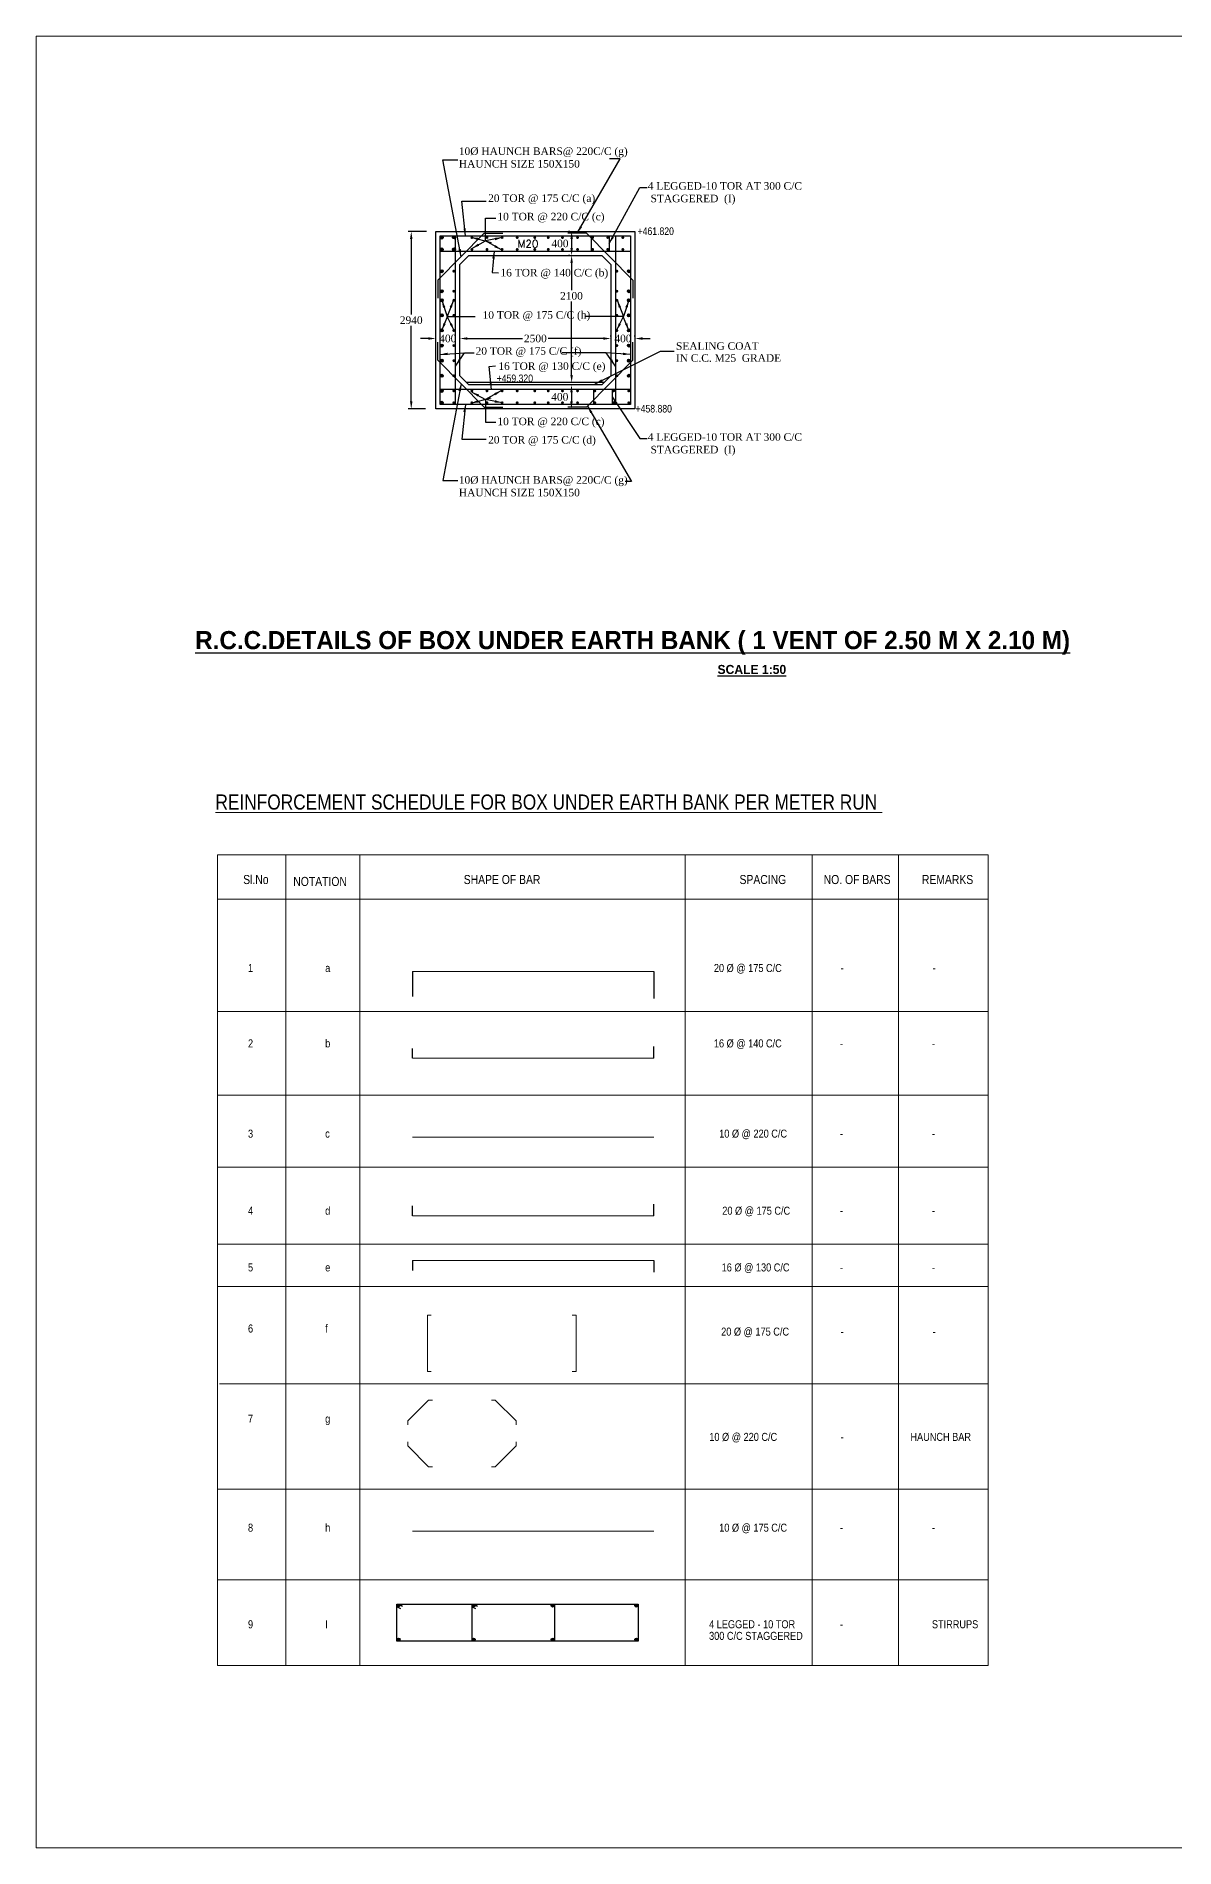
# Model space of a CAD drawing. Header units: millimetres. Extents: x 80 to 10631, y -653 to 2573.
# Drawn here: x 5573 to 5950, y -653 to -53 of the extents above; entities that cross this region are included whole.
import ezdxf
from ezdxf.enums import TextEntityAlignment as Align

# ---------------------------------------------------------------- set-up
doc = ezdxf.new("R2010")
doc.units = ezdxf.units.MM
for name, color, linetype in [('border', 7, 'Continuous'), ('DIM', 3, 'Continuous'), ('STEEL', 5, 'Continuous'), ('TEXT_GENERAL', 4, 'Continuous'), ('TEXT_NAME', 5, 'Continuous'), ('TEXT_STEEL', 7, 'Continuous')]:
    doc.layers.add(name, color=color, linetype=linetype)
doc.styles.add('ARIAL NARROW', font='ARIALN.TTF')
doc.styles.add('CITYBLUEPR', font='cityb___.ttf')
doc.styles.add('ROMANS', font='romans.shx', dxfattribs={"height": 2.5})
doc.styles.get("Standard").update_dxf_attribs({"font": 'times.ttf', "height": 2.5})
doc.styles.add('TNR_2.5', font='times.ttf', dxfattribs={"height": 2.5})
doc.dimstyles.new('STYLE_ESH', dxfattribs={"dimtxt": 2.5, "dimasz": 2.5, "dimexe": 1, "dimexo": 0.625, "dimtad": 0, "dimtih": 1, "dimtoh": 1, "dimdec": 0, "dimlfac": 100, "dimzin": 9, "dimdsep": 46, "dimtxsty": 'TNR_2.5', "dimcen": 2.5, "dimadec": 0, "dimazin": 2, "dimtfac": 1, "dimtdec": 0, "dimtofl": 0, "dimtmove": 2, "dimatfit": 3, "dimfxl": 1, "dimarcsym": 0})

# ---------------------------------------------------------------- blocks, each defined once
blk = doc.blocks.new('*D190')
at = {"color": 0, "lineweight": -2, "transparency": 16777216}
for p, q in [((5713.55, -152.4), (5713.55, -152.02)), ((5716.05, -153.02), (5734.34, -153.02)), ((5761.05, -153.02), (5742.76, -153.02)), ((5763.55, -152.4), (5763.55, -152.02))]:
    blk.add_line(p, q, dxfattribs=at)
at = {"color": 0, "transparency": 16777216}
for points in [[(5716.05, -152.6), (5716.05, -153.44), (5713.55, -153.02)], [(5761.05, -152.6), (5761.05, -153.44), (5763.55, -153.02)]]:
    blk.add_solid(points, dxfattribs=at)
at = {"layer": 'Defpoints', "color": 0, "transparency": 16777216}
for p in [(5713.55, -153.02), (5763.55, -153.02), (5763.55, -153.02)]:
    blk.add_point(p, dxfattribs=at)
at = {"color": 0, "transparency": 16777216, "insert": (5738.55, -153.02), "char_height": 2.5, "attachment_point": 5, "style": 'TNR_2.5'}
blk.add_mtext('2500', dxfattribs=at)
blk = doc.blocks.new('*D191')
at = {"color": 0, "lineweight": -2, "transparency": 16777216}
for p, q in [((5703.05, -153.02), (5700.55, -153.02)), ((5705.55, -152.4), (5705.55, -152.02)), ((5713.55, -152.4), (5713.55, -152.02)), ((5716.05, -153.02), (5718.55, -153.02))]:
    blk.add_line(p, q, dxfattribs=at)
at = {"color": 0, "transparency": 16777216}
for points in [[(5703.05, -152.6), (5703.05, -153.44), (5705.55, -153.02)], [(5716.05, -152.6), (5716.05, -153.44), (5713.55, -153.02)]]:
    blk.add_solid(points, dxfattribs=at)
at = {"layer": 'Defpoints', "color": 0, "transparency": 16777216}
for p in [(5705.55, -153.02), (5705.55, -153.02), (5713.55, -153.02)]:
    blk.add_point(p, dxfattribs=at)
at = {"color": 0, "transparency": 16777216, "insert": (5709.55, -153.02), "char_height": 2.5, "attachment_point": 5, "style": 'TNR_2.5'}
blk.add_mtext('400', dxfattribs=at)
blk = doc.blocks.new('*D192')
at = {"color": 0, "lineweight": -2, "transparency": 16777216}
for p, q in [((5702.52, -117.55), (5696.44, -117.55)), ((5697.44, -120.05), (5697.44, -145.05)), ((5697.44, -173.85), (5697.44, -148.85)), ((5702.16, -176.35), (5696.44, -176.35))]:
    blk.add_line(p, q, dxfattribs=at)
at = {"color": 0, "transparency": 16777216}
for points in [[(5697.03, -120.05), (5697.86, -120.05), (5697.44, -117.55)], [(5697.03, -173.85), (5697.86, -173.85), (5697.44, -176.35)]]:
    blk.add_solid(points, dxfattribs=at)
at = {"layer": 'Defpoints', "color": 0, "transparency": 16777216}
for p in [(5703.15, -117.55), (5697.44, -176.35), (5702.79, -176.35)]:
    blk.add_point(p, dxfattribs=at)
at = {"color": 0, "transparency": 16777216, "insert": (5697.44, -146.95), "char_height": 2.5, "attachment_point": 5, "style": 'TNR_2.5'}
blk.add_mtext('2940', dxfattribs=at)
blk = doc.blocks.new('*D193')
at = {"color": 0, "lineweight": -2, "transparency": 16777216}
for p, q in [((5749.94, -125.55), (5749.57, -125.55)), ((5750.57, -128.05), (5750.57, -137.01)), ((5750.57, -165.05), (5750.57, -140.8)), ((5749.94, -167.55), (5749.57, -167.55))]:
    blk.add_line(p, q, dxfattribs=at)
at = {"color": 0, "transparency": 16777216}
for points in [[(5750.15, -128.05), (5750.98, -128.05), (5750.57, -125.55)], [(5750.15, -165.05), (5750.98, -165.05), (5750.57, -167.55)]]:
    blk.add_solid(points, dxfattribs=at)
at = {"layer": 'Defpoints', "color": 0, "transparency": 16777216}
for p in [(5750.57, -125.55), (5750.57, -167.55), (5750.57, -167.55)]:
    blk.add_point(p, dxfattribs=at)
at = {"color": 0, "transparency": 16777216, "insert": (5750.51, -138.9), "char_height": 2.5, "attachment_point": 5, "style": 'TNR_2.5'}
blk.add_mtext('2100', dxfattribs=at)
blk = doc.blocks.new('*D194')
at = {"color": 0, "lineweight": -2, "transparency": 16777216}
for p, q in [((5749.88, -168.35), (5749.51, -168.35)), ((5750.51, -170.85), (5750.51, -173.85)), ((5749.88, -176.35), (5749.51, -176.35))]:
    blk.add_line(p, q, dxfattribs=at)
at = {"color": 0, "transparency": 16777216}
for points in [[(5750.09, -170.85), (5750.93, -170.85), (5750.51, -168.35)], [(5750.09, -173.85), (5750.93, -173.85), (5750.51, -176.35)]]:
    blk.add_solid(points, dxfattribs=at)
at = {"layer": 'Defpoints', "color": 0, "transparency": 16777216}
for p in [(5750.51, -168.35), (5750.51, -176.35), (5750.51, -176.35)]:
    blk.add_point(p, dxfattribs=at)
at = {"color": 0, "transparency": 16777216, "insert": (5746.65, -172.35), "char_height": 2.5, "attachment_point": 5, "style": 'TNR_2.5'}
blk.add_mtext('400', dxfattribs=at)
blk = doc.blocks.new('*D195')
at = {"color": 0, "lineweight": -2, "transparency": 16777216}
for p, q in [((5761.05, -153.02), (5758.55, -153.02)), ((5763.55, -152.4), (5763.55, -152.02)), ((5771.55, -152.4), (5771.55, -152.02)), ((5774.05, -153.02), (5776.55, -153.02))]:
    blk.add_line(p, q, dxfattribs=at)
at = {"color": 0, "transparency": 16777216}
for points in [[(5761.05, -152.6), (5761.05, -153.44), (5763.55, -153.02)], [(5774.05, -152.6), (5774.05, -153.44), (5771.55, -153.02)]]:
    blk.add_solid(points, dxfattribs=at)
at = {"layer": 'Defpoints', "color": 0, "transparency": 16777216}
for p in [(5763.55, -153.02), (5771.55, -153.02), (5771.55, -153.02)]:
    blk.add_point(p, dxfattribs=at)
at = {"color": 0, "transparency": 16777216, "insert": (5767.55, -153.02), "char_height": 2.5, "attachment_point": 5, "style": 'TNR_2.5'}
blk.add_mtext('400', dxfattribs=at)
blk = doc.blocks.new('*D196')
at = {"color": 0, "lineweight": -2, "transparency": 16777216}
for p, q in [((5749.94, -117.55), (5749.57, -117.55)), ((5749.94, -125.55), (5749.57, -125.55)), ((5750.57, -120.05), (5750.57, -123.05))]:
    blk.add_line(p, q, dxfattribs=at)
at = {"color": 0, "transparency": 16777216}
for points in [[(5750.15, -120.05), (5750.98, -120.05), (5750.57, -117.55)], [(5750.15, -123.05), (5750.98, -123.05), (5750.57, -125.55)]]:
    blk.add_solid(points, dxfattribs=at)
at = {"layer": 'Defpoints', "color": 0, "transparency": 16777216}
for p in [(5750.57, -117.55), (5750.57, -125.55), (5750.57, -125.55)]:
    blk.add_point(p, dxfattribs=at)
at = {"color": 0, "transparency": 16777216, "insert": (5746.71, -121.55), "char_height": 2.5, "attachment_point": 5, "style": 'TNR_2.5'}
blk.add_mtext('400', dxfattribs=at)

msp = doc.modelspace()

# ---------------------------------------------------------------- hatches: boundary and pattern name
for points in [[(5707.028, -119.553, 1), (5708.028, -119.553, 1)], [(5707.028, -119.553, 1), (5708.028, -119.553, 1)], [(5711.052, -119.553, 1), (5712.052, -119.553, 1)], [(5711.115, -119.512, 1), (5712.115, -119.512, 1)], [(5717.028, -119.553, 1), (5718.028, -119.553, 1)], [(5722.028, -119.553, 1), (5723.028, -119.553, 1)], [(5727.028, -119.553, 1), (5728.028, -119.553, 1)], [(5732.028, -119.553, 1), (5733.028, -119.553, 1)], [(5737.856, -119.553, 1), (5738.856, -119.553, 1)], [(5742.315, -119.553, 1), (5743.315, -119.553, 1)], [(5747.028, -119.553, 1), (5748.028, -119.553, 1)], [(5752.028, -119.553, 1), (5753.028, -119.553, 1)], [(5757.028, -119.553, 1), (5758.028, -119.553, 1)], [(5762.028, -119.553, 1), (5763.028, -119.553, 1)], [(5767.028, -119.553, 1), (5768.028, -119.553, 1)], [(5707.031, -123.503, 1), (5708.031, -123.503, 1)], [(5707.031, -123.503, 1), (5708.031, -123.503, 1)], [(5711.055, -123.503, 1), (5712.055, -123.503, 1)], [(5711.118, -123.462, 1), (5712.118, -123.462, 1)], [(5717.031, -123.503, 1), (5718.031, -123.503, 1)], [(5722.031, -123.503, 1), (5723.031, -123.503, 1)], [(5727.031, -123.503, 1), (5728.031, -123.503, 1)], [(5732.031, -123.503, 1), (5733.031, -123.503, 1)], [(5737.859, -123.503, 1), (5738.859, -123.503, 1)], [(5742.318, -123.503, 1), (5743.318, -123.503, 1)], [(5747.031, -123.503, 1), (5748.031, -123.503, 1)], [(5752.031, -123.503, 1), (5753.031, -123.503, 1)], [(5757.031, -123.503, 1), (5758.031, -123.503, 1)], [(5762.031, -123.503, 1), (5763.031, -123.503, 1)], [(5767.031, -123.503, 1), (5768.031, -123.503, 1)], [(5707.028, -130.713, 1), (5708.028, -130.713, 1)], [(5711.052, -130.713, 1), (5712.052, -130.713, 1)], [(5766.042, -130.713, -1), (5765.042, -130.713, -1)], [(5770.066, -130.713, -1), (5769.066, -130.713, -1)], [(5707.028, -137.353, 1), (5708.028, -137.353, 1)], [(5711.052, -137.353, 1), (5712.052, -137.353, 1)], [(5766.042, -137.353, -1), (5765.042, -137.353, -1)], [(5770.066, -137.353, -1), (5769.066, -137.353, -1)], [(5707.028, -140.353, 1), (5708.028, -140.353, 1)], [(5711.052, -140.353, 1), (5712.052, -140.353, 1)], [(5766.042, -140.353, -1), (5765.042, -140.353, -1)], [(5770.066, -140.353, -1), (5769.066, -140.353, -1)], [(5707.028, -145.353, 1), (5708.028, -145.353, 1)], [(5707.028, -150.353, 1), (5708.028, -150.353, 1)], [(5711.052, -145.353, 1), (5712.052, -145.353, 1)], [(5711.052, -150.353, 1), (5712.052, -150.353, 1)], [(5766.042, -145.353, -1), (5765.042, -145.353, -1)], [(5766.042, -150.353, -1), (5765.042, -150.353, -1)], [(5770.066, -145.353, -1), (5769.066, -145.353, -1)], [(5770.066, -150.353, -1), (5769.066, -150.353, -1)], [(5707.028, -155.353, 1), (5708.028, -155.353, 1)], [(5711.052, -155.353, 1), (5712.052, -155.353, 1)], [(5766.042, -155.353, -1), (5765.042, -155.353, -1)], [(5770.066, -155.353, -1), (5769.066, -155.353, -1)], [(5707.028, -160.353, 1), (5708.028, -160.353, 1)], [(5711.052, -160.353, 1), (5712.052, -160.353, 1)], [(5766.042, -160.353, -1), (5765.042, -160.353, -1)], [(5770.066, -160.353, -1), (5769.066, -160.353, -1)], [(5707.028, -165.353, 1), (5708.028, -165.353, 1)], [(5711.052, -165.353, 1), (5712.052, -165.353, 1)], [(5766.042, -165.353, -1), (5765.042, -165.353, -1)], [(5770.066, -165.353, -1), (5769.066, -165.353, -1)], [(5707.028, -170.353, 1), (5708.028, -170.353, 1)], [(5707.031, -174.303, 1), (5708.031, -174.303, 1)], [(5711.052, -170.353, 1), (5712.052, -170.353, 1)], [(5711.055, -174.303, 1), (5712.055, -174.303, 1)], [(5717.028, -170.353, 1), (5718.028, -170.353, 1)], [(5717.031, -174.303, 1), (5718.031, -174.303, 1)], [(5722.028, -170.353, 1), (5723.028, -170.353, 1)], [(5722.031, -174.303, 1), (5723.031, -174.303, 1)], [(5727.028, -170.353, 1), (5728.028, -170.353, 1)], [(5727.031, -174.303, 1), (5728.031, -174.303, 1)], [(5732.028, -170.353, 1), (5733.028, -170.353, 1)], [(5732.031, -174.303, 1), (5733.031, -174.303, 1)], [(5737.856, -170.353, 1), (5738.856, -170.353, 1)], [(5737.859, -174.303, 1), (5738.859, -174.303, 1)], [(5742.315, -170.353, 1), (5743.315, -170.353, 1)], [(5742.318, -174.303, 1), (5743.318, -174.303, 1)], [(5747.028, -170.353, 1), (5748.028, -170.353, 1)], [(5747.028, -170.353, 1), (5748.028, -170.353, 1)], [(5747.031, -174.303, 1), (5748.031, -174.303, 1)], [(5747.031, -174.303, 1), (5748.031, -174.303, 1)], [(5752.028, -170.353, 1), (5753.028, -170.353, 1)], [(5752.031, -174.303, 1), (5753.031, -174.303, 1)], [(5757.742, -170.353, 1), (5758.742, -170.353, 1)], [(5757.744, -174.303, 1), (5758.744, -174.303, 1)], [(5763.982, -170.353, 1), (5764.982, -170.353, 1)], [(5763.985, -174.303, 1), (5764.985, -174.303, 1)], [(5768.982, -170.353, 1), (5769.982, -170.353, 1)], [(5768.985, -174.303, 1), (5769.985, -174.303, 1)], [(5692.696, -572.675, 1), (5693.696, -572.675, 1)], [(5717.574, -572.675, 1), (5718.574, -572.675, 1)], [(5743.774, -572.675, 1), (5744.774, -572.675, 1)], [(5771.488, -572.675, 1), (5772.488, -572.675, 1)], [(5692.726, -583.92, 1), (5693.726, -583.92, 1)], [(5717.604, -583.92, 1), (5718.604, -583.92, 1)], [(5743.804, -583.92, 1), (5744.804, -583.92, 1)], [(5771.518, -583.92, 1), (5772.518, -583.92, 1)]]:
    msp.add_hatch(color=256).paths.add_polyline_path(points)

# ---------------------------------------------------------------- linework, layer by layer
for p, q in [((5722.013, -113.206), (5725.494, -113.206)), ((5722.013, -120.714), (5722.013, -113.206)), ((5705.547, -117.548), (5738.547, -117.548)), ((5705.547, -146.548), (5705.547, -117.548)), ((5706.203, -133.675), (5721.644, -118.141)), ((5707.047, -119.048), (5738.547, -119.048)), ((5707.047, -146.548), (5707.047, -119.048)), ((5712.047, -146.548), (5712.047, -119.048)), ((5721.644, -118.141), (5727.748, -118.141)), ((5738.547, -117.548), (5771.547, -117.548)), ((5738.547, -119.048), (5770.047, -119.048)), ((5755.45, -118.141), (5749.346, -118.141)), ((5770.891, -133.675), (5755.45, -118.141)), ((5756.99, -119.048), (5756.99, -124.048)), ((5763.032, -119.048), (5763.032, -124.048)), ((5765.047, -119.048), (5765.047, -146.548)), ((5770.047, -119.048), (5770.047, -146.548)), ((5771.547, -117.548), (5771.547, -146.548)), ((5707.047, -124.048), (5738.547, -124.048)), ((5713.547, -128.548), (5716.547, -125.548)), ((5716.547, -125.548), (5738.547, -125.548)), ((5738.547, -124.048), (5770.047, -124.048)), ((5738.547, -125.548), (5760.547, -125.548)), ((5760.547, -125.548), (5763.547, -128.548)), ((5763.471, -124.048), (5763.471, -124.048)), ((5763.471, -124.048), (5763.471, -124.048)), ((5713.547, -146.548), (5713.547, -128.548)), ((5763.547, -128.548), (5763.547, -146.548)), ((5706.203, -133.675), (5706.203, -139.675)), ((5770.891, -133.675), (5770.891, -139.675)), ((5705.547, -176.348), (5705.547, -146.548)), ((5707.047, -174.848), (5707.047, -146.548)), ((5709.389, -145.675), (5718.575, -145.675)), ((5712.047, -174.848), (5712.047, -146.548)), ((5713.547, -165.348), (5713.547, -146.548)), ((5767.705, -145.675), (5755.18, -145.675)), ((5763.547, -146.548), (5763.547, -165.348)), ((5765.047, -146.548), (5765.047, -174.848)), ((5770.047, -146.548), (5770.047, -174.848)), ((5771.547, -146.548), (5771.547, -176.348)), ((5706.203, -160.221), (5706.203, -154.221)), ((5770.891, -160.221), (5770.891, -154.221)), ((5706.203, -160.221), (5721.644, -175.755)), ((5770.891, -160.221), (5755.45, -175.755)), ((5713.547, -165.348), (5716.547, -168.348)), ((5738.547, -167.548), (5715.747, -167.548)), ((5761.347, -167.548), (5738.547, -167.548)), ((5760.547, -168.348), (5763.547, -165.348)), ((5738.547, -169.848), (5707.047, -169.848)), ((5738.547, -168.348), (5716.547, -168.348)), ((5722.013, -173.181), (5722.013, -180.69)), ((5760.547, -168.348), (5738.547, -168.348)), ((5770.047, -169.848), (5738.547, -169.848)), ((5757.766, -169.848), (5757.766, -174.848)), ((5763.998, -169.848), (5763.998, -174.848)), ((5738.547, -176.348), (5705.547, -176.348)), ((5738.547, -174.848), (5707.047, -174.848)), ((5721.644, -175.755), (5727.748, -175.755)), ((5770.047, -174.848), (5738.547, -174.848)), ((5771.547, -176.348), (5738.547, -176.348)), ((5755.45, -175.755), (5749.346, -175.755)), ((5722.013, -180.69), (5725.494, -180.69)), ((5697.806, -362.693), (5697.806, -370.953)), ((5777.756, -362.693), (5777.756, -371.558)), ((5697.806, -391.414), (5697.806, -388.153)), ((5777.756, -391.414), (5777.756, -387.549)), ((5697.806, -443.549), (5697.806, -440.288)), ((5777.756, -443.549), (5777.756, -439.684)), ((5697.806, -458.385), (5697.806, -461.645)), ((5777.756, -458.385), (5777.756, -462.25)), ((5692.759, -573.057), (5693.839, -573.691)), ((5693.439, -572.203), (5694.519, -572.836)), ((5717.593, -584.508), (5717.593, -572.198)), ((5717.636, -573.057), (5718.717, -573.691)), ((5718.317, -572.203), (5719.397, -572.836)), ((5744.864, -572.198), (5744.864, -584.508))]:
    msp.add_line(p, q)
msp.add_lwpolyline([(5692.715, -572.198), (5772.585, -572.198), (5772.585, -584.508), (5692.715, -584.508)], close=True)
for centre in [(5707.528, -119.553), (5707.528, -119.553), (5711.615, -119.512), (5707.531, -123.503), (5707.531, -123.503), (5711.618, -123.462), (5707.528, -130.713), (5769.566, -130.713), (5707.528, -137.353), (5769.566, -137.353), (5707.528, -140.353), (5769.566, -140.353), (5707.528, -145.353), (5707.528, -150.353), (5769.566, -145.353), (5769.566, -150.353), (5707.528, -155.353), (5769.566, -155.353), (5707.528, -160.353), (5769.566, -160.353), (5707.528, -165.353), (5769.566, -165.353), (5707.528, -170.353), (5707.531, -174.303), (5693.196, -572.675), (5718.074, -572.675), (5744.274, -572.675), (5771.988, -572.675), (5693.226, -583.92), (5718.104, -583.92), (5744.304, -583.92), (5772.018, -583.92)]:
    msp.add_circle(centre, 0.5)
at = {"layer": 'border', "lineweight": 5}
for p, q in [((5573.232, -52.893), (5573.232, -652.893)), ((6433.232, -52.893), (5573.232, -52.893)), ((5573.232, -652.893), (6433.232, -652.893))]:
    msp.add_line(p, q, dxfattribs=at)
at = {"layer": 'DIM', "color": 0, "lineweight": 5}
for p, q in [((5697.806, -362.693), (5777.756, -362.693)), ((5697.806, -391.414), (5777.756, -391.414)), ((5697.806, -391.414), (5777.756, -391.414)), ((5697.806, -417.516), (5777.756, -417.516)), ((5697.806, -443.549), (5777.756, -443.549)), ((5697.806, -443.549), (5777.756, -443.549)), ((5697.806, -458.385), (5777.756, -458.385)), ((5702.797, -476.448), (5702.797, -495.148)), ((5702.797, -476.448), (5704.047, -476.448)), ((5752.036, -476.448), (5750.786, -476.448)), ((5752.036, -476.448), (5752.036, -495.148)), ((5702.797, -495.148), (5704.047, -495.148)), ((5752.036, -495.148), (5750.786, -495.148)), ((5696.259, -511.541), (5703.209, -504.591)), ((5703.209, -504.591), (5704.459, -504.591)), ((5725.248, -504.591), (5723.998, -504.591)), ((5732.198, -511.541), (5725.248, -504.591)), ((5696.259, -511.541), (5696.259, -512.791)), ((5732.198, -511.541), (5732.198, -512.791)), ((5696.259, -519.731), (5696.259, -518.481)), ((5696.259, -519.731), (5703.209, -526.681)), ((5732.198, -519.731), (5725.248, -526.681)), ((5732.198, -519.731), (5732.198, -518.481)), ((5703.209, -526.681), (5704.459, -526.681)), ((5725.248, -526.681), (5723.998, -526.681)), ((5697.806, -548.034), (5777.756, -548.034))]:
    msp.add_line(p, q, dxfattribs=at)
at = {"layer": 'STEEL', "color": 0, "lineweight": 5}
for p, q in [((5633.229, -324.049), (5888.577, -324.049)), ((5633.229, -324.049), (5633.229, -592.493)), ((5655.895, -324.049), (5655.895, -592.493)), ((5680.436, -324.049), (5680.436, -592.493)), ((5788.207, -324.049), (5788.207, -592.493)), ((5830.187, -324.049), (5830.187, -592.493)), ((5858.874, -324.049), (5858.874, -592.493)), ((5888.577, -324.049), (5888.577, -592.493)), ((5888.577, -338.731), (5633.229, -338.731)), ((5633.229, -375.929), (5888.577, -375.929)), ((5633.229, -403.64), (5888.577, -403.64)), ((5633.229, -427.492), (5888.577, -427.492)), ((5633.229, -452.99), (5888.577, -452.99)), ((5633.229, -467.041), (5888.577, -467.041)), ((5633.935, -499.199), (5888.577, -499.199)), ((5633.229, -534.158), (5888.577, -534.158)), ((5633.229, -564.114), (5888.577, -564.114)), ((5633.229, -592.493), (5888.577, -592.493))]:
    msp.add_line(p, q, dxfattribs=at)

# ---------------------------------------------------------------- texts
for s, p in [('SEALING COAT ', (5785.13, -156.739)), ('IN C.C. M25  GRADE', (5785.122, -160.712))]:
    msp.add_text(s, height=2.5).set_placement(p)
at = {"style": 'CITYBLUEPR'}
msp.add_text('%%UR.C.C.DETAILS OF BOX UNDER EARTH BANK ( 1 VENT OF 2.50 M X 2.10 M)', height=6, dxfattribs=at).set_placement((5625.881, -255.902))
at = {"char_height": 2.5}
for s, insert, width, attachment_point in [('10%%C HAUNCH BARS@ 220C/C (g)\\PHAUNCH SIZE 150X150\\P  ', (5713.217, -100.584), 69.24196, 7), ('4 LEGGED-10 TOR AT 300 C/C\\P STAGGERED  (I)', (5775.771, -108.693), 69.24196, 7), ('20 TOR @ 175 C/C (a)', (5722.902, -108.585), 35, 7), ('10 TOR @ 220 C/C (c)', (5725.986, -114.68), 35, 7), ('16 TOR @ 140 C/C (b)', (5727.002, -129.95), 35, 1), ('10 TOR @ 175 C/C (h)', (5721.083, -143.949), 35, 1), ('20 TOR @ 175 C/C (f)', (5718.766, -155.897), 35, 1), ('16 TOR @ 130 C/C (e)', (5726.302, -164.208), 35, 7), ('10 TOR @ 220 C/C (c)', (5725.986, -179.215), 35, 1), ('20 TOR @ 175 C/C (d)', (5722.902, -185.31), 35, 1), ('4 LEGGED-10 TOR AT 300 C/C\\P STAGGERED  (I)', (5775.771, -191.862), 69.24196, 7), ('10%%C HAUNCH BARS@ 220C/C (g)\\PHAUNCH SIZE 150X150\\P  ', (5713.217, -198.603), 69.24196, 1)]:
    msp.add_mtext(s, dxfattribs=dict(at, insert=insert, width=width, attachment_point=attachment_point))
for s, insert, char_height, width, attachment_point, style in [('M20', (5739.549, -122.876), 2.5, 50.5785, 9, 'ROMANS'), ('{\\LSCALE 1:50}', (5798.886, -261.121), 3, 25.272, 1, 'CITYBLUEPR')]:
    msp.add_mtext(s, dxfattribs=dict(insert=insert, char_height=char_height, width=width, attachment_point=attachment_point, style=style))
at = {"layer": 'TEXT_GENERAL', "color": 0, "lineweight": 5, "style": 'ARIAL NARROW'}
for s, p in [('+461.820', (5778.429, -117.468)), ('+459.320', (5731.763, -166.203)), ('+458.880', (5777.771, -176.259))]:
    msp.add_text(s, height=2.5, dxfattribs=at).set_placement(p, align=Align.MIDDLE)
at = {"layer": 'TEXT_NAME', "color": 0, "lineweight": 5, "style": 'ARIAL NARROW'}
for s, height, p in [('%%UREINFORCEMENT SCHEDULE FOR BOX UNDER EARTH BANK PER METER RUN ', 5, (5632.577, -309.029)), ('Sl.No     ', 3, (5641.783, -333.7)), ('NOTATION', 3, (5658.378, -334.337)), ('SHAPE OF BAR', 3, (5714.828, -333.7)), ('SPACING', 3, (5806.176, -333.7)), ('NO. OF BARS', 3, (5834.05, -333.7)), ('REMARKS', 3, (5866.583, -333.7))]:
    msp.add_text(s, height=height, dxfattribs=at).set_placement(p)
at = {"layer": 'TEXT_STEEL', "color": 0, "lineweight": 5, "style": 'ARIAL NARROW'}
for s, p in [('1', (5643.375, -362.836)), ('a', (5668.938, -362.836)), ('20 %%C @ 175 C/C', (5797.684, -362.836)), ('-', (5839.657, -362.836)), ('-', (5870.145, -362.836)), ('2', (5643.375, -387.802)), ('b', (5668.938, -387.802)), ('16 %%C @ 140 C/C', (5797.684, -387.802)), ('-', (5839.409, -387.802)), ('-', (5869.898, -387.802)), ('3', (5643.375, -417.685)), ('c', (5668.938, -417.685)), ('10 %%C @ 220 C/C', (5799.44, -417.685)), ('-', (5839.409, -417.685)), ('-', (5869.898, -417.685)), ('4', (5643.375, -443.217)), ('d', (5668.938, -443.217)), ('20 %%C @ 175 C/C', (5800.464, -443.217)), ('- ', (5839.409, -443.217)), ('-', (5869.898, -443.217)), ('5', (5643.375, -461.996)), ('e', (5668.938, -461.996)), ('16 %%C @ 130 C/C', (5800.259, -461.996)), ('-', (5839.409, -461.996)), ('-', (5869.898, -461.996)), ('6', (5643.375, -482.239)), ('f', (5668.938, -482.239)), ('20 %%C @ 175 C/C', (5800.101, -483.261)), ('-', (5839.657, -483.261)), ('-', (5870.145, -483.261)), ('7', (5643.375, -512.101)), ('g', (5668.938, -512.101)), ('10 %%C @ 220 C/C', (5796.164, -518.136)), ('HAUNCH BAR', (5862.782, -518.136)), ('-', (5839.657, -518.136)), ('8', (5643.375, -548.204)), ('h', (5668.938, -548.204)), ('10 %%C @ 175 C/C', (5799.44, -548.204)), ('-', (5839.409, -548.204)), ('-', (5869.898, -548.204)), ('9', (5643.375, -580.19)), ('I', (5668.938, -580.19)), ('4 LEGGED - 10 TOR', (5796.089, -580.19)), ('300 C/C STAGGERED ', (5796.089, -584.038)), ('-', (5839.409, -580.19)), ('STIRRUPS', (5869.898, -580.19))]:
    msp.add_text(s, height=2.65, dxfattribs=at).set_placement(p)

# ---------------------------------------------------------------- dimensions: what is measured, and where the dimension line sits
for base, p1, p2, angle, text, picture, middle in [((5697.442, -176.348), (5703.148, -117.548), (5702.788, -176.348), 90, '2940', '*D192', (5697.442, -146.948)), ((5750.567, -125.548), (5750.567, -117.548), (5750.567, -125.548), 90, '400', '*D196', (5746.711, -121.548)), ((5705.547, -153.02), (5713.547, -153.02), (5705.547, -153.02), 180, '400', '*D191', (5709.547, -153.02)), ((5750.51, -176.348), (5750.51, -168.348), (5750.51, -176.348), 90, '400', '*D194', (5746.654, -172.348))]:
    dim = msp.add_linear_dim(base=base, p1=p1, p2=p2, angle=angle, text=text, dimstyle='STYLE_ESH')
    dim.commit()
    dim.dimension.update_dxf_attribs({"geometry": picture, "text_midpoint": middle})
dim = msp.add_linear_dim(base=(5750.567, -167.548), p1=(5750.567, -125.548), p2=(5750.567, -167.548), angle=90, text='2100', dimstyle='STYLE_ESH')
dim.commit()
dim.dimension.update_dxf_attribs({"geometry": '*D193', "text_midpoint": (5750.505, -138.903), "dimtype": 160})
for base, p1, p2, text, picture, middle in [((5763.547, -153.02), (5713.547, -153.02), (5763.547, -153.02), '2500', '*D190', (5738.547, -153.02)), ((5771.547, -153.02), (5763.547, -153.02), (5771.547, -153.02), '400', '*D195', (5767.547, -153.02))]:
    dim = msp.add_linear_dim(base=base, p1=p1, p2=p2, text=text, dimstyle='STYLE_ESH')
    dim.commit()
    dim.dimension.update_dxf_attribs({"geometry": picture, "text_midpoint": middle})

# ---------------------------------------------------------------- leaders
for points in [[(5713.923, -125.908), (5707.903, -93.844), (5712.895, -93.844)], [(5752.398, -118.141), (5766.688, -93.538), (5763.107, -93.538)], [(5715.365, -119.048), (5714.211, -107.498), (5722.289, -107.498)], [(5763.032, -121.548), (5773.207, -102.99), (5775.633, -102.99)], [(5717.152, -119.439), (5723.862, -121.2)], [(5727.554, -119.582), (5722.006, -120.71)], [(5717.549, -123.146), (5722.006, -120.71)], [(5727.337, -123.632), (5722.006, -120.71)], [(5724.903, -124.048), (5724.197, -131.113), (5726.32, -131.281)], [(5707.528, -140.353), (5709.389, -145.675)], [(5711.451, -140.337), (5709.389, -145.675)], [(5765.643, -140.337), (5767.705, -145.675)], [(5769.566, -140.353), (5767.705, -145.675)], [(5707.528, -150.353), (5709.6, -145.472)], [(5711.63, -150.379), (5709.389, -145.675)], [(5765.464, -150.379), (5767.705, -145.675)], [(5769.566, -150.353), (5767.494, -145.472)], [(5707.047, -158.262), (5715.116, -157.761), (5718.264, -157.761)], [(5712.047, -162.139), (5715.116, -157.761)], [(5770.047, -158.262), (5761.977, -157.761), (5747.442, -157.761)], [(5758.416, -167.994), (5780.03, -157.205), (5784.546, -157.205)], [(5765.047, -162.139), (5761.977, -157.761)], [(5713.923, -167.988), (5707.903, -200.051), (5712.895, -200.051)], [(5723.984, -169.848), (5723.226, -162.261), (5725.39, -162.027)], [(5717.152, -174.457), (5723.862, -172.696)], [(5717.549, -170.75), (5722.006, -173.185)], [(5727.337, -170.264), (5722.006, -173.185)], [(5727.554, -174.314), (5722.006, -173.185)], [(5763.998, -172.348), (5773.207, -186.159), (5775.633, -186.159)], [(5715.365, -174.848), (5714.211, -186.397), (5722.289, -186.397)], [(5755.824, -175.379), (5770.423, -200.398), (5768.292, -200.358)]]:
    msp.add_leader(points, dimstyle='STYLE_ESH', override={"dimgap": 0.625, "dimtad": 0})

doc.saveas('drawing.dxf')
